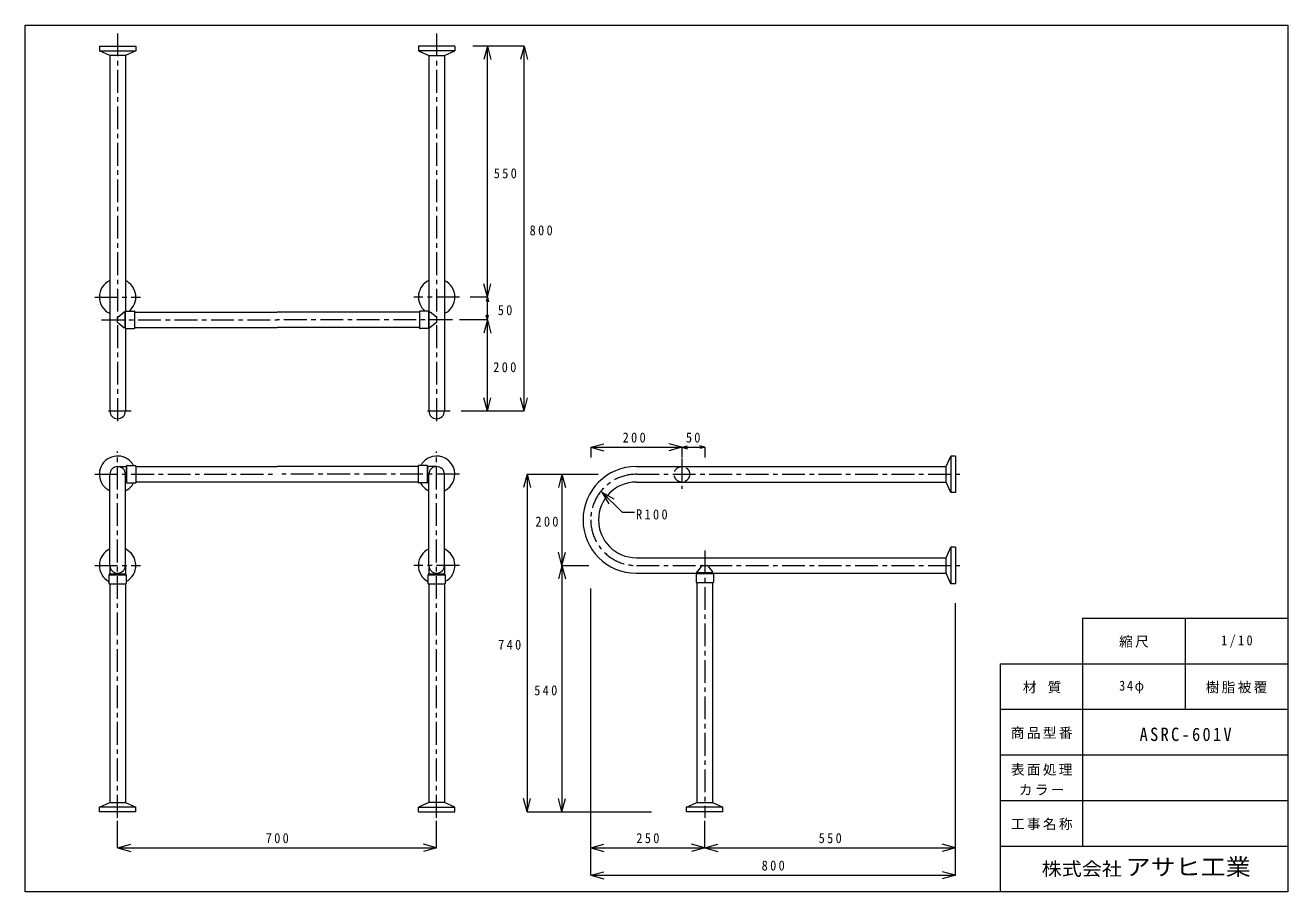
# Model space of a CAD drawing. Units: millimetres, scale not verified. Extents: x -1392 to 1378, y -898 to 1002.
import ezdxf
from ezdxf.enums import TextEntityAlignment as Align

# ---------------------------------------------------------------- set-up
doc = ezdxf.new("R2010")
doc.units = ezdxf.units.MM
doc.header["$LTSCALE"] = 10
doc.linetypes.add('CHAIN1', pattern=[8, 5, -1, 1, -1])
doc.linetypes.add('DASHED2', pattern=[3, 2, -1])
doc.layers.add('0-9_外形線1000', color=7, linetype='Continuous', lineweight=9)
doc.styles.add('ＭＳ ゴシック', font='')
doc.styles.get('ＭＳ ゴシック').set_extended_font_data('MS Gothic')

msp = doc.modelspace()

# ---------------------------------------------------------------- linework, layer by layer
at = {"layer": '0-9_外形線1000', "color": 5, "linetype": 'CHAIN1', "lineweight": 18}
for p, q in [((-1189.67, 984.15), (-1189.67, 126.06)), ((-489.67, 984.15), (-489.67, 126.06)), ((-1239.67, 406.06), (-1139.67, 406.06)), ((-439.67, 406.06), (-539.67, 406.06)), ((-1224.67, 356.06), (-839.67, 356.06)), ((-454.67, 356.06), (-839.67, 356.06)), ((-1159.67, 156.06), (-1219.67, 156.06)), ((-459.67, 156.06), (-519.67, 156.06)), ((-1189.67, -735.72), (-1189.67, 67.42)), ((-489.67, -735.72), (-489.67, 67.42)), ((48.48, 51.82), (48.48, -14.73)), ((-1239.67, 17.42), (-839.67, 17.42)), ((-439.67, 17.42), (-839.67, 17.42)), ((-51.52, 17.42), (664.04, 17.42)), ((98.48, -149.85), (98.48, -735.72)), ((-1239.67, -182.58), (-1139.67, -182.58)), ((-439.67, -182.58), (-539.67, -182.58)), ((-51.52, -182.58), (664.04, -182.58))]:
    msp.add_line(p, q, dxfattribs=at)
at = {"layer": '0-9_外形線1000', "color": 3}
for p, q in [((-378.37, 956.06), (-410.11, 956.06)), ((-378.37, 956.06), (-386.13, 927.08)), ((-378.37, 956.06), (-370.6, 927.08)), ((-297.72, 956.06), (-378.37, 956.06)), ((-297.72, 956.06), (-305.48, 927.08)), ((-297.72, 156.06), (-297.72, 956.06)), ((-297.72, 956.06), (-289.95, 927.08)), ((-378.37, 406.06), (-386.13, 435.04)), ((-378.37, 406.06), (-370.6, 435.04)), ((-378.37, 406.06), (-416.23, 406.06)), ((-378.37, 406.06), (-381.07, 395.98)), ((-378.37, 406.06), (-375.57, 395.6)), ((-378.37, 356.06), (-381.19, 366.59)), ((-378.37, 356.06), (-375.61, 366.35)), ((-378.37, 356.06), (-439.81, 356.06)), ((-378.37, 356.06), (-386.13, 327.08)), ((-378.37, 156.06), (-378.37, 356.06)), ((-378.37, 356.06), (-370.6, 327.08)), ((-378.37, 156.06), (-386.13, 185.04)), ((-378.37, 156.06), (-370.6, 185.04)), ((-297.72, 156.06), (-305.48, 185.04)), ((-297.72, 156.06), (-289.95, 185.04)), ((-378.37, 156.06), (-435.79, 156.06)), ((-297.72, 156.06), (-378.37, 156.06)), ((-151.52, 76.74), (-122.54, 84.51)), ((48.48, 76.74), (19.5, 84.51)), ((-151.52, 76.74), (48.48, 76.74)), ((-151.52, 76.74), (-122.54, 68.98)), ((-151.52, 76.74), (-151.52, 54.42)), ((48.48, 76.74), (19.5, 68.98)), ((48.48, 76.74), (60.24, 79.9)), ((48.48, 76.74), (98.48, 76.74)), ((48.48, 76.74), (48.48, 54.42)), ((48.48, 76.74), (60.71, 73.47)), ((98.48, 76.74), (87.83, 73.89)), ((98.48, 76.74), (87.96, 79.56)), ((98.48, 76.74), (98.48, 54.42)), ((-291.41, 17.42), (-299.18, -11.55)), ((-291.41, 17.42), (-291.41, -722.58)), ((-291.41, 17.42), (-283.65, -11.55)), ((-291.41, 17.42), (-214.8, 17.42)), ((-214.8, 17.42), (-222.56, -11.55)), ((-214.8, 17.42), (-214.8, -182.58)), ((-214.8, 17.42), (-207.04, -11.55)), ((-214.8, 17.42), (-135.63, 17.42)), ((-126.98, -21.57), (-100.99, -36.57)), ((-126.98, -21.57), (-111.98, -47.55)), ((-82.78, -65.77), (-126.98, -21.57)), ((-82.78, -65.77), (-55.26, -65.77)), ((-214.8, -182.58), (-222.56, -153.6)), ((-214.8, -182.58), (-207.04, -153.6)), ((-214.8, -182.58), (-222.56, -211.55)), ((-214.8, -182.58), (-214.8, -722.58)), ((-214.8, -182.58), (-207.04, -211.55)), ((-214.8, -182.58), (-156.06, -182.58)), ((-151.52, -801.74), (-151.52, -233.12)), ((648.48, -801.74), (648.48, -265.46)), ((-291.41, -722.58), (-299.18, -693.6)), ((-291.41, -722.58), (-283.65, -693.6)), ((-214.8, -722.58), (-222.56, -693.6)), ((-214.8, -722.58), (-207.04, -693.6)), ((-1189.67, -801.74), (-1189.67, -742.58)), ((-489.67, -801.74), (-489.67, -742.58)), ((-291.41, -722.58), (-214.8, -722.58)), ((-214.8, -722.58), (-18.16, -722.58)), ((98.48, -801.74), (98.48, -742.58)), ((-1189.67, -801.74), (-1160.69, -793.98)), ((-1189.67, -801.74), (-489.67, -801.74)), ((-1189.67, -801.74), (-1160.69, -809.51)), ((-489.67, -801.74), (-518.64, -793.98)), ((-489.67, -801.74), (-518.64, -809.51)), ((-151.52, -801.74), (-122.54, -793.98)), ((-151.52, -801.74), (98.48, -801.74)), ((-151.52, -801.74), (-122.54, -809.51)), ((-151.52, -861.74), (-151.52, -801.74)), ((98.48, -801.74), (69.5, -793.98)), ((98.48, -801.74), (69.5, -809.51)), ((98.48, -801.74), (127.46, -793.98)), ((98.48, -801.74), (648.48, -801.74)), ((98.48, -801.74), (127.46, -809.51)), ((648.48, -801.74), (619.5, -793.98)), ((648.48, -801.74), (619.5, -809.51)), ((648.48, -861.74), (648.48, -801.74)), ((-151.52, -861.74), (-122.54, -853.98)), ((648.48, -861.74), (619.5, -853.98)), ((-151.52, -861.74), (648.48, -861.74)), ((-151.52, -861.74), (-122.54, -869.51)), ((648.48, -861.74), (619.5, -869.51))]:
    msp.add_line(p, q, dxfattribs=at)
at = {"layer": '0-9_外形線1000'}
for p, q in [((-1206.67, 936.06), (-1206.67, 156.06)), ((-1172.67, 936.06), (-1172.67, 374.34)), ((-506.67, 936.06), (-506.67, 374.39)), ((-472.67, 936.06), (-472.67, 156.06)), ((-1189.67, 350.3), (-1189.67, 361.82)), ((-1189.47, 362.21), (-1175.8, 372.95)), ((-1173.81, 373.06), (-1175.49, 373.06)), ((-1173.55, 373.13), (-1173.55, 338.9)), ((-1173.4, 373.27), (-1172.31, 374.84)), ((-1172.17, 337.13), (-1172.17, 374.98)), ((-1171.9, 375.06), (-1153.17, 375.06)), ((-1152.17, 338.06), (-1152.17, 374.06)), ((-1152.17, 373.06), (-839.67, 373.06)), ((-527.17, 373.06), (-839.67, 373.06)), ((-527.17, 374.06), (-527.17, 338.06)), ((-507.42, 375.06), (-526.17, 375.06)), ((-507.17, 374.99), (-507.17, 337.13)), ((-505.82, 373.26), (-507.02, 374.86)), ((-505.78, 338.98), (-505.78, 373.22)), ((-505.42, 373.06), (-503.84, 373.06)), ((-489.86, 362.21), (-503.53, 372.95)), ((-489.67, 361.82), (-489.67, 350.3)), ((-1189.47, 349.91), (-1175.8, 339.17)), ((-1173.92, 339.06), (-1175.49, 339.06)), ((-1173.52, 338.86), (-1172.32, 337.26)), ((-1172.67, 337.73), (-1172.67, 156.06)), ((-1171.92, 337.06), (-1153.17, 337.06)), ((-1152.17, 339.06), (-839.67, 339.06)), ((-527.17, 339.06), (-839.67, 339.06)), ((-507.43, 337.06), (-526.17, 337.06)), ((-505.93, 338.84), (-507.02, 337.27)), ((-506.67, 337.78), (-506.67, 156.06)), ((-505.52, 339.06), (-503.84, 339.06)), ((-489.86, 349.91), (-503.53, 339.17)), ((-1189.67, 34.42), (-1170.81, 34.42)), ((-1172.67, 34.42), (-1170.81, 34.42)), ((-1170.81, 34.42), (-1172.49, 34.42)), ((-1170.55, 34.5), (-1170.55, 0.27)), ((-1170.4, 34.64), (-1169.31, 36.21)), ((-1169.17, -1.51), (-1169.17, 36.35)), ((-1168.9, 36.42), (-1150.17, 36.42)), ((-1149.17, -0.58), (-1149.17, 35.42)), ((-1149.17, 34.42), (-839.67, 34.42)), ((-530.17, 34.42), (-839.67, 34.42)), ((-530.17, 35.42), (-530.17, -0.58)), ((-510.42, 36.42), (-529.17, 36.42)), ((-510.17, 36.36), (-510.17, -1.5)), ((-508.82, 34.62), (-510.02, 36.22)), ((-508.78, 0.35), (-508.78, 34.58)), ((-508.42, 34.42), (-506.84, 34.42)), ((-489.67, 34.42), (-508.42, 34.42)), ((-51.52, 34.42), (628.48, 34.42)), ((-1206.67, -182.58), (-1206.67, 17.42)), ((-1172.67, -182.58), (-1172.67, 17.42)), ((-1170.92, 0.42), (-1172.49, 0.42)), ((-1170.52, 0.22), (-1169.32, -1.38)), ((-530.17, 0.42), (-1149.17, 0.42)), ((-508.93, 0.21), (-510.02, -1.36)), ((-508.52, 0.42), (-506.84, 0.42)), ((-506.67, 0.42), (-508.52, 0.42)), ((-506.67, 0.42), (-508.52, 0.42)), ((-506.67, -182.58), (-506.67, 17.42)), ((-472.67, -182.58), (-472.67, 17.42)), ((-51.52, 0.42), (628.48, 0.42)), ((-1168.92, -1.58), (-1150.17, -1.58)), ((-510.43, -1.58), (-529.17, -1.58)), ((-51.52, -165.58), (628.48, -165.58)), ((-1206.67, -182.58), (-1206.67, -201.33)), ((-1172.67, -182.58), (-1172.67, -201.43)), ((-506.67, -182.58), (-506.67, -201.33)), ((-472.67, -182.58), (-472.67, -201.43)), ((92.33, -182.77), (81.59, -196.44)), ((92.72, -182.58), (104.24, -182.58)), ((104.63, -182.77), (115.37, -196.44)), ((-1208.67, -203.33), (-1208.67, -222.08)), ((-1208.6, -203.08), (-1170.74, -203.08)), ((-1206.87, -201.73), (-1208.47, -202.93)), ((-1172.59, -201.69), (-1206.82, -201.69)), ((-1206.67, -201.33), (-1206.67, -199.75)), ((-1172.67, -199.58), (-1172.67, -201.43)), ((-1172.67, -201.43), (-1172.67, -199.75)), ((-1172.45, -201.84), (-1170.88, -202.93)), ((-1170.67, -203.34), (-1170.67, -222.08)), ((-508.67, -203.33), (-508.67, -222.08)), ((-508.6, -203.08), (-470.74, -203.08)), ((-506.87, -201.73), (-508.47, -202.93)), ((-472.59, -201.69), (-506.82, -201.69)), ((-506.67, -201.33), (-506.67, -199.75)), ((-472.67, -199.58), (-472.67, -201.43)), ((-472.67, -201.43), (-472.67, -199.75)), ((-472.45, -201.84), (-470.88, -202.93)), ((-470.67, -203.34), (-470.67, -222.08)), ((-51.52, -199.58), (80.15, -199.58)), ((79.48, -200.33), (79.48, -219.08)), ((79.55, -200.08), (117.41, -200.08)), ((81.28, -198.73), (79.68, -199.93)), ((80.48, -220.08), (116.48, -220.08)), ((115.56, -198.69), (81.32, -198.69)), ((81.48, -198.33), (81.48, -196.75)), ((81.48, -220.08), (81.48, -702.58)), ((115.48, -198.43), (115.48, -196.75)), ((115.48, -220.08), (115.48, -702.58)), ((115.7, -198.84), (117.27, -199.93)), ((116.76, -199.58), (628.48, -199.58)), ((117.48, -200.34), (117.48, -219.08)), ((-1207.67, -223.08), (-1171.67, -223.08)), ((-1206.67, -223.08), (-1206.67, -702.58)), ((-1172.67, -223.08), (-1172.67, -702.58)), ((-507.67, -223.08), (-471.67, -223.08)), ((-506.67, -223.08), (-506.67, -702.58)), ((-472.67, -223.08), (-472.67, -702.58)), ((927.72, -297.97), (1377.72, -297.97)), ((927.72, -297.97), (1377.72, -297.97)), ((927.72, -297.97), (927.72, -797.97)), ((927.72, -297.97), (1377.72, -297.97)), ((1152.72, -297.97), (1152.72, -497.97)), ((747.72, -397.97), (1377.72, -397.97)), ((747.72, -397.97), (1377.72, -397.97)), ((747.72, -497.97), (1377.72, -497.97)), ((747.72, -497.97), (1377.72, -497.97)), ((747.72, -497.97), (1377.72, -497.97)), ((747.72, -597.97), (1377.72, -597.97)), ((747.72, -597.97), (1377.72, -597.97)), ((747.72, -597.97), (1377.72, -597.97)), ((747.72, -697.97), (1377.72, -697.97)), ((747.72, -697.97), (1377.72, -697.97)), ((747.72, -697.97), (1377.72, -697.97)), ((747.72, -797.97), (1377.72, -797.97)), ((747.72, -797.97), (1377.72, -797.97)), ((747.72, -797.97), (1377.72, -797.97))]:
    msp.add_line(p, q, dxfattribs=at)
msp.add_lwpolyline([(-1392.28, -897.97), (-1392.28, 1002.03), (1377.72, 1002.03), (1377.72, -897.97)], close=True, dxfattribs=at)
msp.add_lwpolyline([(-1392.28, -897.97), (-1392.28, 1002.03), (1377.72, 1002.03), (1377.72, -897.97)], close=True, dxfattribs=at)
msp.add_lwpolyline([(-1392.28, -897.97), (-1392.28, 1002.03), (1377.72, 1002.03), (1377.72, -897.97)], close=True, dxfattribs=at)
msp.add_lwpolyline([(-1392.28, -897.97), (-1392.28, 1002.03), (1377.72, 1002.03), (1377.72, -897.97)], close=True, dxfattribs=at)
for points in [[(-1229.67, 956.06), (-1149.67, 956.06), (-1149.67, 946.06)], [(-1229.67, 956.06), (-1229.67, 946.06), (-1149.67, 946.06), (-1172.67, 936.06), (-1206.67, 936.06), (-1229.67, 946.06)], [(-449.67, 956.06), (-529.67, 956.06), (-529.67, 946.06)], [(-449.67, 956.06), (-449.67, 946.06), (-529.67, 946.06), (-506.67, 936.06), (-472.67, 936.06), (-449.67, 946.06)], [(648.48, 57.42), (638.48, 57.42), (638.48, -22.58), (628.48, 0.42), (628.48, 34.42), (638.48, 57.42)], [(648.48, 57.42), (648.48, -22.58), (638.48, -22.58)], [(648.48, -142.58), (638.48, -142.58), (638.48, -222.58), (628.48, -199.58), (628.48, -165.58), (638.48, -142.58)], [(648.48, -142.58), (648.48, -222.58), (638.48, -222.58)], [(747.72, -897.97), (747.72, -397.97), (1377.72, -397.97)], [(-1149.67, -722.58), (-1149.67, -712.58), (-1229.67, -712.58), (-1206.67, -702.58), (-1172.67, -702.58), (-1149.67, -712.58)], [(-1149.67, -722.58), (-1229.67, -722.58), (-1229.67, -712.58)], [(-529.67, -722.58), (-529.67, -712.58), (-449.67, -712.58), (-472.67, -702.58), (-506.67, -702.58), (-529.67, -712.58)], [(-529.67, -722.58), (-449.67, -722.58), (-449.67, -712.58)], [(138.48, -722.58), (138.48, -712.58), (58.48, -712.58), (81.48, -702.58), (115.48, -702.58), (138.48, -712.58)], [(138.48, -722.58), (58.48, -722.58), (58.48, -712.58)]]:
    msp.add_lwpolyline(points, dxfattribs=at)
at = {"layer": '0-9_外形線1000', "color": 3}
msp.add_lwpolyline([(-378.37, 356.06), (-378.37, 406.06), (-378.37, 956.06)], dxfattribs=at)
at = {"layer": '0-9_外形線1000', "color": 4, "linetype": 'DASHED2'}
msp.add_circle((48.48, 17.42), 17, dxfattribs=at)
at = {"layer": '0-9_外形線1000'}
for centre, radius, start, end in [((-1189.67, 406.06), 40, 115.15066, 244.84934), ((-1189.67, 406.06), 40, 309.19497, 64.84934), ((-489.67, 406.06), 40, 115.15066, 230.80503), ((-489.67, 406.06), 40, 295.15066, 64.84934), ((-1189.17, 361.82), 0.5, 128.15723, 180), ((-1175.49, 372.56), 0.5, 90, 128.15723), ((-1173.81, 373.56), 0.5, 270, 325.28716), ((-1171.9, 374.56), 0.5, 90, 145.28716), ((-1153.17, 374.06), 1, 0, 90), ((-526.17, 374.06), 1, 90, 180), ((-507.42, 374.56), 0.5, 36.8699, 90), ((-505.42, 373.56), 0.5, 216.8699, 270), ((-503.84, 372.56), 0.5, 51.84277, 90), ((-490.17, 361.82), 0.5, 0, 51.84277), ((-1189.17, 350.3), 0.5, 180, 231.84277), ((-1175.49, 339.56), 0.5, 231.84277, 270), ((-1173.92, 338.56), 0.5, 36.8699, 90), ((-1171.92, 337.56), 0.5, 216.8699, 270), ((-1153.17, 338.06), 1, 270, 0), ((-526.17, 338.06), 1, 180, 270), ((-507.43, 337.56), 0.5, 270, 325.28716), ((-505.52, 338.56), 0.5, 90, 145.28716), ((-503.84, 339.56), 0.5, 270, 308.15723), ((-490.17, 350.3), 0.5, 308.15723, 0), ((-1189.67, 156.06), 17, 180, 0), ((-489.67, 156.06), 17, 180, 0), ((-1189.67, 17.42), 40, 64.84934, 244.84934), ((-489.67, 17.42), 40, 295.15066, 115.15066), ((-1189.67, 17.42), 17, 0, 180), ((-1189.67, 17.42), 40, 28.35935, 64.84934), ((-1170.81, 34.92), 0.5, 270, 325.28716), ((-1168.9, 35.92), 0.5, 90, 145.28716), ((-1150.17, 35.42), 1, 0, 90), ((-529.17, 35.42), 1, 90, 180), ((-489.67, 17.42), 40, 115.15066, 151.64065), ((-510.42, 35.92), 0.5, 36.8699, 90), ((-508.42, 34.92), 0.5, 216.8699, 270), ((-489.67, 17.42), 17, 0, 180), ((-51.52, -82.58), 117, 90, 180), ((-1170.92, -0.08), 0.5, 36.8699, 90), ((-508.52, -0.08), 0.5, 90, 145.28716), ((-51.52, -82.58), 83, 90, 180), ((-1189.67, 17.42), 40, 295.15066, 331.69102), ((-1168.92, -1.08), 0.5, 216.8699, 270), ((-1150.17, -0.58), 1, 270, 0), ((-529.17, -0.58), 1, 180, 270), ((-489.67, 17.42), 40, 208.30898, 244.84934), ((-510.43, -1.08), 0.5, 270, 325.28716), ((-51.52, -82.58), 117, 180, 270), ((-51.52, -82.58), 83, 180, 270), ((-1189.67, -182.58), 40, 115.15066, 241.64065), ((-1189.67, -182.58), 40, 298.35935, 64.84934), ((-489.67, -182.58), 40, 115.15066, 241.64065), ((-489.67, -182.58), 40, 298.35935, 64.84934), ((-1189.67, -182.58), 17, 180, 0), ((-489.67, -182.58), 17, 180, 0), ((92.72, -183.08), 0.5, 90, 141.84277), ((104.24, -183.08), 0.5, 38.15723, 90), ((-1208.17, -203.33), 0.5, 126.8699, 180), ((-1207.17, -201.33), 0.5, 306.8699, 0), ((-1172.17, -201.43), 0.5, 180, 235.28716), ((-1171.17, -203.34), 0.5, 0, 55.28716), ((-508.17, -203.33), 0.5, 126.8699, 180), ((-507.17, -201.33), 0.5, 306.8699, 0), ((-472.17, -201.43), 0.5, 180, 235.28716), ((-471.17, -203.34), 0.5, 0, 55.28716), ((79.98, -200.33), 0.5, 126.8699, 180), ((80.48, -219.08), 1, 180, 270), ((80.98, -198.33), 0.5, 306.8699, 0), ((81.98, -196.75), 0.5, 141.84277, 180), ((114.98, -196.75), 0.5, 0, 38.15723), ((115.98, -198.43), 0.5, 180, 235.28716), ((116.48, -219.08), 1, 270, 0), ((116.98, -200.34), 0.5, 0, 55.28716), ((-1207.67, -222.08), 1, 180, 270), ((-1171.67, -222.08), 1, 270, 0), ((-507.67, -222.08), 1, 180, 270), ((-471.67, -222.08), 1, 270, 0)]:
    msp.add_arc(centre, radius, start, end, dxfattribs=at)
at = {"layer": '0-9_外形線1000', "color": 5, "linetype": 'CHAIN1', "lineweight": 18}
for start, end in [(90, 180), (180, 270)]:
    msp.add_arc((-51.52, -82.58), 100, start, end, dxfattribs=at)

# ---------------------------------------------------------------- texts
at = {"layer": '0-9_外形線1000', "color": 2, "style": 'ＭＳ ゴシック', "width": 1.1}
for s, height, p in [('株式会社', 29.33, (837.84, -871.32)), ('アサヒ工業', 36.66, (1021.56, -872.99))]:
    msp.add_text(s, height=height, dxfattribs=at).set_placement(p, align=Align.BOTTOM_LEFT)
at = {"layer": '0-9_外形線1000', "color": 2, "attachment_point": 7, "style": 'ＭＳ ゴシック'}
for s, insert, char_height in [('\\T1.38;\\W0.9;550', (-364.34, 666.06), 21.99), ('\\T1.38;\\W0.9;800', (-285.67, 541.06), 21.99), ('\\T1.36;\\W0.9;50', (-355.41, 366.06), 21.99), ('\\T1.38;\\W0.9;200', (-365.46, 241.06), 21.99), ('\\T1.38;\\W0.9;200', (-81.68, 86.74), 21.99), ('\\T1.36;\\W0.9;50', (57.23, 86.74), 21.99), ('\\T1.38;\\W0.9;200', (-273, -97.58), 21.99), ('\\T1.38;\\W0.9;R100', (-52.08, -81.83), 21.99), ('\\T1.38;\\W0.9;740', (-354.72, -367.58), 21.99), ('\\T1.17;縮尺', (1007.72, -362.97), 21.99), ('\\T1.38;\\W0.9;1/10', (1231.47, -362.97), 21.99), ('\\T1.21;材\\~質', (796.47, -462.97), 21.99), ('\\T1.27;\\W0.9;34φ', (1007.72, -462.97), 21.99), ('\\T1.17;樹脂被覆', (1197.72, -462.97), 21.99), ('\\T1.38;\\W0.9;540', (-275.55, -467.58), 21.99), ('\\T1.17;商品型番', (770.22, -562.97), 21.99), ('\\T1.28;\\W0.9;ASRC-601V', (1052.72, -567.97), 29.33), ('\\T1.17;表面処理', (770.22, -643.66), 21.99), ('\\T1.17;カラー', (787.72, -686.62), 21.99), ('\\T1.17;工事名称', (770.22, -762.97), 21.99), ('\\T1.38;\\W0.9;700', (-864.67, -791.74), 21.99), ('\\T1.38;\\W0.9;250', (-51.52, -791.74), 21.99), ('\\T1.38;\\W0.9;550', (348.48, -791.74), 21.99), ('\\T1.38;\\W0.9;800', (223.48, -851.74), 21.99)]:
    msp.add_mtext(s, dxfattribs=dict(at, insert=insert, char_height=char_height))

doc.saveas('drawing.dxf')
